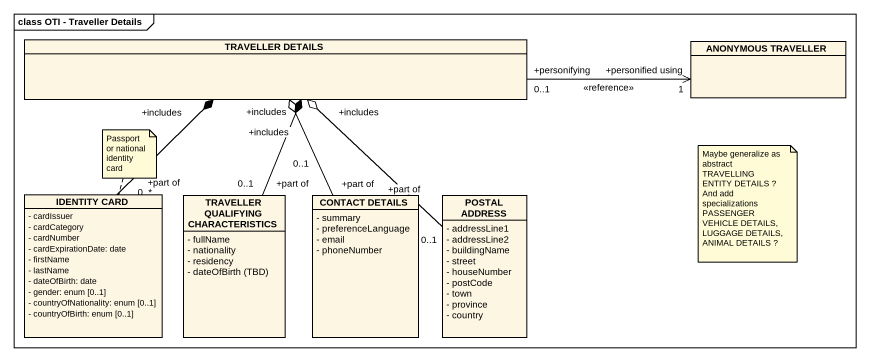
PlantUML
@startuml
mainframe class OTI - Traveller Details
hide circle
hide empty members
skinparam classAttributeIconSize 0
class "TRAVELLER DETAILS" as TRAVELLER_DETAILS
class "ANONYMOUS TRAVELLER" as ANONYMOUS_TRAVELLER
class "IDENTITY CARD" as IDENTITY_CARD {
  - cardIssuer
  - cardCategory
  - cardNumber
  - cardExpirationDate: date
  - firstName
  - lastName
  - dateOfBirth: date
  - gender: enum [0..1]
  - countryOfNationality: enum [0..1]
  - countryOfBirth: enum [0..1]
}
class "TRAVELLER QUALIFYING CHARACTERISTICS" as TRAVELLER_QUALIFYING {
  - fullName
  - nationality
  - residency
  {field} - dateOfBirth (TBD)
}
class "CONTACT DETAILS" as CONTACT_DETAILS {
  - summary
  - preferenceLanguage
  - email
  - phoneNumber
}
class "POSTAL ADDRESS" as POSTAL_ADDRESS {
  - addressLine1
  - addressLine2
  - buildingName
  - street
  - houseNumber
  - postCode
  - town
  - province
  - country
}
TRAVELLER_DETAILS "+personifying\n0..1" -right-> "+personified using\n1" ANONYMOUS_TRAVELLER : <<reference>>
IDENTITY_CARD "+part of\n0..*" -up-* "+includes" TRAVELLER_DETAILS
TRAVELLER_QUALIFYING "+part of\n0..1" -up-* "+includes" TRAVELLER_DETAILS
CONTACT_DETAILS "+part of\n0..1" -up-o "+includes" TRAVELLER_DETAILS
POSTAL_ADDRESS "+part of\n0..1" -up-o "+includes" TRAVELLER_DETAILS
note top of IDENTITY_CARD : Passport or national identity card
note as N2
  Maybe generalize as abstract TRAVELLING ENTITY DETAILS ?
  And add specializations PASSENGER VEHICLE DETAILS, LUGGAGE DETAILS, ANIMAL DETAILS ?
end note
@enduml
